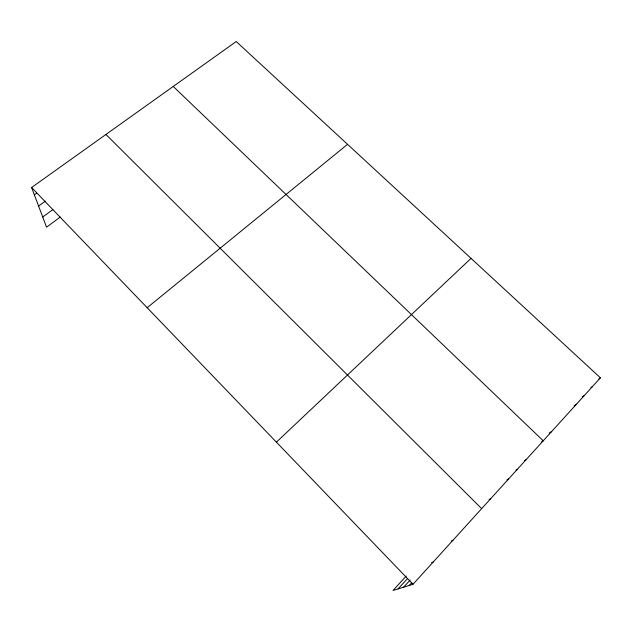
<?xml version="1.0" encoding="UTF-8"?>
<svg xmlns="http://www.w3.org/2000/svg" width="632" height="632" viewBox="0 0 632 632"><rect width="100%" height="100%" fill="white"/><g stroke="black" fill="none" stroke-linecap="round" stroke-linejoin="round"><path stroke-width="0.95" d="M409.299 585.429L411.795 582.68M406.234 576.029L393.009 590.478L413.028 584.276L600.4 377.817L236.218 41.522L31.6 187.499L46.547 227.172L60.285 217.045M403.619 587.191L410.121 580.058M398.089 588.906L407.601 578.493M276.405 442.155L471.03 258.362M147.169 307.721L347.553 144.333M42.723 217.013L52.922 209.555M38.584 206.024L45.322 201.142M34.357 194.814L36.664 193.155M598.82 378.908L600.4 377.817M590.928 387.598L592.484 386.539M582.191 396.888L584.489 395.348M574.148 405.736L576.416 404.251M549.216 433.054L551.665 431.514M541.64 441.784L543.244 440.796L173.239 86.45M524.584 460.57L526.116 459.662M515.917 470.113L517.418 469.252M506.911 479.901L508.626 478.938M489.121 499.493L490.748 498.64M451.193 541.071L452.923 540.313M431.593 562.654L433.212 562.038M105.939 134.458L481.663 508.649M31.6 187.499L413.028 584.276"/></g></svg>
